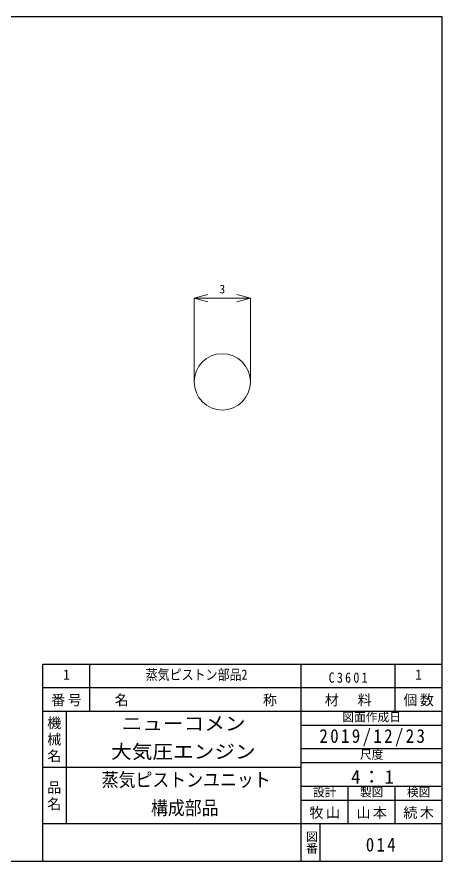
# Model space of a CAD drawing. Units: millimetres at full size, sheet at 4:1. Extents: x -32.5 to 32.5, y -23.4 to 21.6.
# Drawn here: x 9.86 to 32.5, y -23.38 to 21.62 of the extents above; entities that cross this region are included whole.
import ezdxf
from ezdxf.enums import TextEntityAlignment as Align

# ---------------------------------------------------------------- set-up
doc = ezdxf.new("R2010")
doc.units = ezdxf.units.MM
doc.header["$LTSCALE"] = 0.25
doc.layers.add('0-7_表題欄内文字', color=7, linetype='Continuous')
for name, color, linetype, lineweight in [('0-F_輪郭線・表題欄', 7, 'Continuous', 25), ('1-1_実線', 7, 'Continuous', 18), ('1-9_寸法線', 4, 'Continuous', 9)]:
    doc.layers.add(name, color=color, linetype=linetype, lineweight=lineweight)
doc.styles.add('@ＭＳ ゴシック', font='')
doc.styles.add('ＭＳ ゴシック', font='')
doc.styles.get('@ＭＳ ゴシック').set_extended_font_data('@MS Gothic')
doc.styles.get('ＭＳ ゴシック').set_extended_font_data('MS Gothic')

msp = doc.modelspace()

# ---------------------------------------------------------------- linework, layer by layer
at = {"layer": '0-F_輪郭線・表題欄'}
for p, q in [((32.5, 21.625), (-32.5, 21.625)), ((32.5, -23.375), (32.5, 21.625)), ((11.25, -12.875), (32.5, -12.875)), ((11.25, -23.375), (11.25, -12.875)), ((13.75, -15.375), (13.75, -12.875)), ((25, -23.375), (25, -12.875)), ((30, -15.375), (30, -12.875)), ((11.25, -14.125), (32.5, -14.125)), ((11.25, -15.375), (32.5, -15.375)), ((12.5, -21.375), (12.5, -15.375)), ((25, -16.125), (32.5, -16.125)), ((25, -17.375), (32.5, -17.375)), ((11.25, -18.375), (25, -18.375)), ((25, -18.125), (32.5, -18.125)), ((25, -19.375), (32.5, -19.375)), ((27.5, -21.375), (27.5, -19.375)), ((30, -21.375), (30, -19.375)), ((25, -20.125), (32.5, -20.125)), ((11.25, -21.375), (32.5, -21.375)), ((26, -23.375), (26, -21.375)), ((-32.5, -23.375), (32.5, -23.375))]:
    msp.add_line(p, q, dxfattribs=at)
at = {"layer": '1-1_実線'}
msp.add_circle((20.7975, 2.1703), 1.5, dxfattribs=at)
at = {"layer": '1-9_寸法線'}
for p, q in [((19.2975, 6.625), (20.022, 6.8191)), ((22.2975, 6.625), (21.5731, 6.8191)), ((19.2975, 6.625), (20.022, 6.4309)), ((19.2975, 6.625), (22.2975, 6.625)), ((19.2975, 6.625), (19.2975, 2.1075)), ((22.2975, 6.625), (21.5731, 6.4309)), ((22.2975, 6.625), (22.2975, 2.1703))]:
    msp.add_line(p, q, dxfattribs=at)

# ---------------------------------------------------------------- texts
at = {"layer": '0-7_表題欄内文字', "style": 'ＭＳ ゴシック'}
for p in [(12.3125, -13.875), (31.0625, -13.875)]:
    msp.add_text('1', height=0.5499, dxfattribs=at).set_placement(p, align=Align.BOTTOM_LEFT)
for s, height, width, p in [('蒸気ピストン部品2', 0.5499, 0.85, (16.7187, -13.875)), ('ニューコメン', 0.7331, 1.1, (15.4375, -16.625)), ('大気圧エンジン', 0.7331, 1.1, (14.875, -18.125)), ('蒸気ピストンユニット', 0.7331, 0.9, (14.375, -19.625)), ('構成部品', 0.7331, 0.9, (17, -21.125))]:
    msp.add_text(s, height=height, dxfattribs=dict(at, width=width)).set_placement(p, align=Align.BOTTOM_LEFT)
at = {"layer": '0-7_表題欄内文字', "color": 4, "style": 'ＭＳ ゴシック'}
for s, p in [('図面作成日', (27.1875, -16.0625)), ('尺度', (28.125, -18.0625)), ('設計', (25.625, -20.0625)), ('製図', (28.125, -20.0625)), ('検図', (30.625, -20.0625))]:
    msp.add_text(s, height=0.4582, dxfattribs=at).set_placement(p, align=Align.BOTTOM_LEFT)
at = {"layer": '0-7_表題欄内文字', "color": 4, "style": '@ＭＳ ゴシック'}
msp.add_text('図番', height=0.4582, rotation=270, dxfattribs=at).set_placement((25.1875, -21.75), align=Align.BOTTOM_LEFT)
at = {"layer": '0-7_表題欄内文字', "attachment_point": 7, "style": 'ＭＳ ゴシック'}
for s, insert, char_height in [('\\T1.38;\\W0.85;C3601', (26.4602, -13.875), 0.5499), ('\\T1.17;番号', (11.6875, -15.125), 0.5499), ('\\T1.17;名\u3000\u3000\u3000\u3000\u3000\u3000\u3000\u3000称', (15.0625, -15.125), 0.5499), ('\\T1.17;材\u3000料', (26.25, -15.125), 0.5499), ('\\T1.17;個数', (30.4375, -15.125), 0.5499), ('\\T1.28;\\W0.9;2019/12/23', (25.9687, -17.25), 0.7331), ('\\T1.19;4：1', (27.6562, -19.25), 0.7331), ('\\T1.17;牧山', (25.4375, -21.125), 0.5499), ('\\T1.17;山本', (27.9375, -21.125), 0.5499), ('\\T1.17;続木', (30.4375, -21.125), 0.5499), ('\\T1.27;\\W0.9;014', (28.4375, -22.875), 0.7331)]:
    msp.add_mtext(s, dxfattribs=dict(at, insert=insert, char_height=char_height))
at = {"layer": '0-7_表題欄内文字', "char_height": 0.5499, "attachment_point": 7, "rotation": 270, "style": '@ＭＳ ゴシック'}
for s, insert in [('\\T1.17;機械名', (11.5, -15.625)), ('\\T1.17;品名', (11.5, -19.0625))]:
    msp.add_mtext(s, dxfattribs=dict(at, insert=insert))
at = {"layer": '1-9_寸法線', "style": 'ＭＳ ゴシック'}
msp.add_text('3', height=0.4582, dxfattribs=at).set_placement((20.6413, 6.75), align=Align.BOTTOM_LEFT)

doc.saveas('drawing.dxf')
